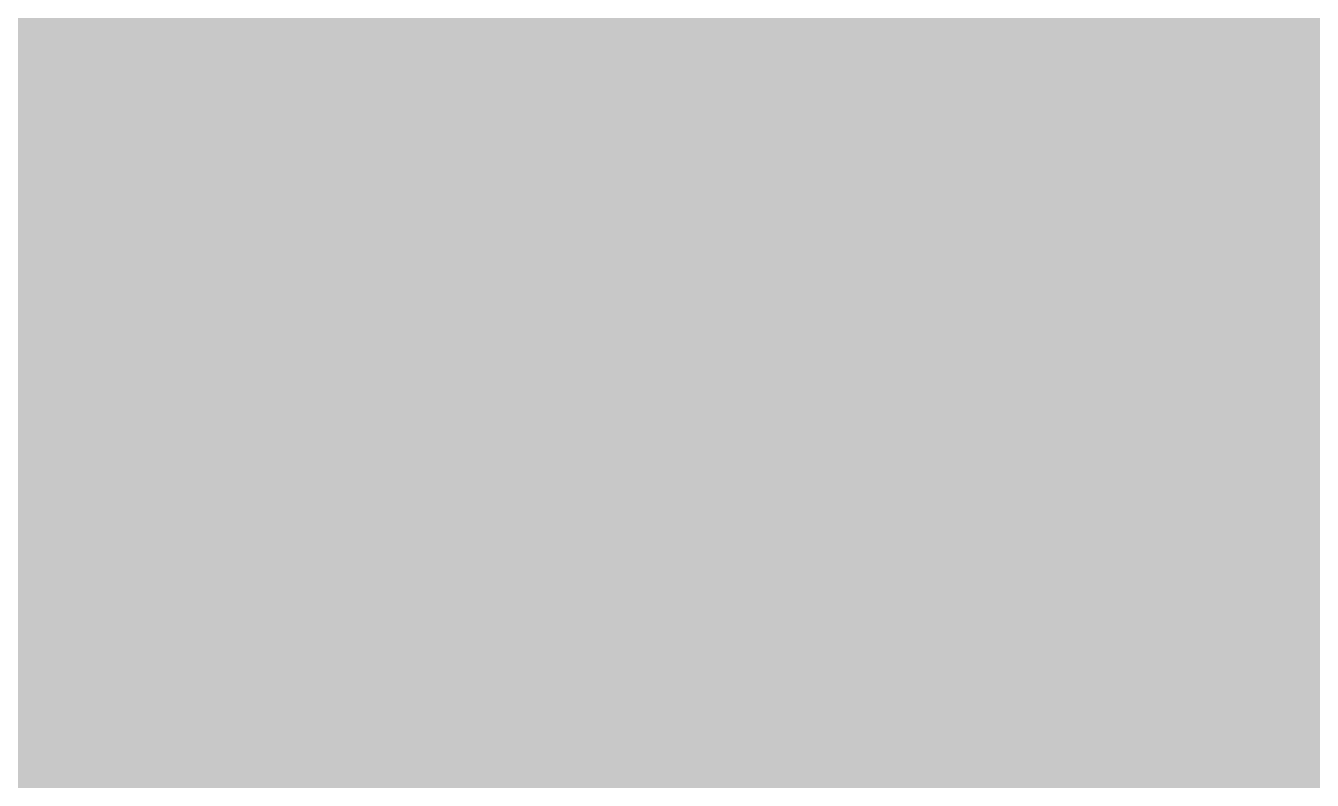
# Model space of a CAD drawing. Header units: inches. Extents: x -4226 to -935, y 9756 to 12395.
# Drawn here: x -2632.663 to -2632.134, y 9888.189 to 9888.499 of the extents above; entities that cross this region are included whole.
import ezdxf

# ---------------------------------------------------------------- set-up
doc = ezdxf.new("R2010")
doc.units = ezdxf.units.IN
doc.header["$MEASUREMENT"] = 0
doc.layers.add('A-GLAZ-CURT', color=52, linetype='Continuous', lineweight=9)
doc.layers.add('A-GLAZ-CWMG', color=51, linetype='Continuous', lineweight=9)

# ---------------------------------------------------------------- blocks, each defined once
blk = doc.blocks.new('Horizontal_Siding - Horizontal_Siding-2907273-FLOOR PLAN - ROOF')
at = {"layer": 'A-GLAZ-CURT'}
blk.add_hatch(color=256, dxfattribs=at).paths.add_polyline_path([(-17.87886, 2.25), (-19.16837, 2.25), (-19.16837, 1.5), (19.16837, 1.5), (19.16837, 2.25), (-17.66837, 2.25)], flags=0)
blk = doc.blocks.new('Rectangular Mullion - RAILING POST-2666422-FLOOR PLAN - ROOF')
at = {"layer": 'A-GLAZ-CWMG'}
blk.add_hatch(color=256, dxfattribs=at).paths.add_polyline_path([(0, -1.5), (-1.49995, -1.4997), (-1.5, 0), (-1.45289, -0.00534), (-1.28951, -0.21244), (-1.22497, -1.18363), (1.22497, -1.18363), (1.28951, -0.21244), (1.5, 0), (1.5, -1.5)], flags=0)

msp = doc.modelspace()

# ---------------------------------------------------------------- block references
at = {"layer": 'A-GLAZ-CURT', "rotation": 180}
msp.add_blockref('Horizontal_Siding - Horizontal_Siding-2907273-FLOOR PLAN - ROOF', (-2650.55333, 9889.6894), dxfattribs=at)
at = {"layer": 'A-GLAZ-CWMG', "extrusion": (0, 0, -1)}
msp.add_blockref('Rectangular Mullion - RAILING POST-2666422-FLOOR PLAN - ROOF', (2631.38496, 9889.6894), dxfattribs=at)

doc.saveas('drawing.dxf')
